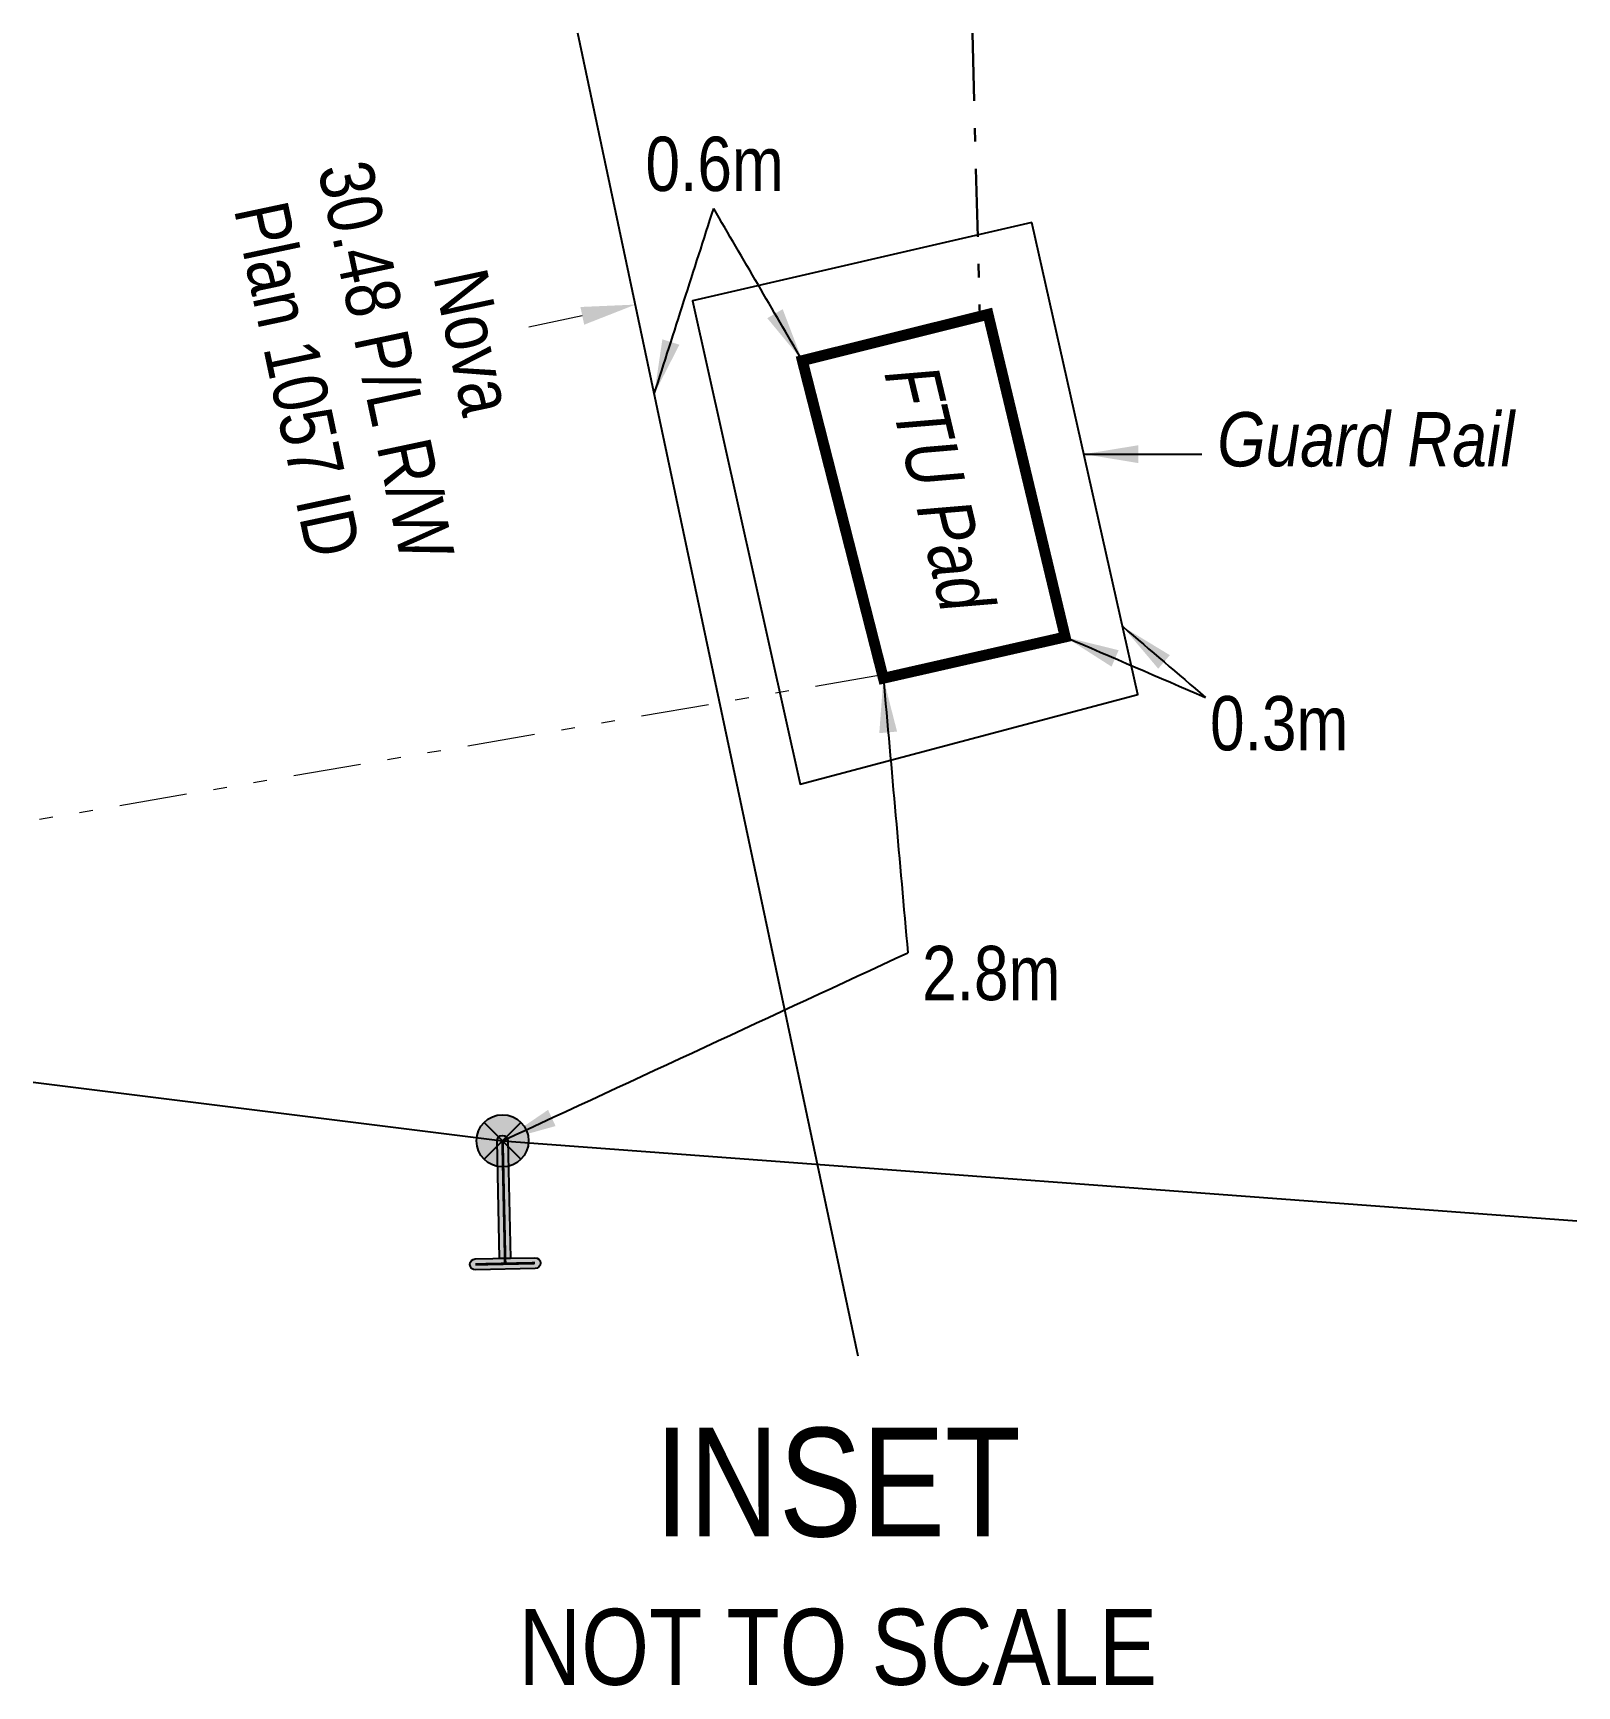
# Model space of a CAD drawing. Extents: x 671801 to 676935, y 5694741 to 5698835.
# Drawn here: x 675676.2 to 675960.5, y 5695273.5 to 5695577.8 of the extents above; entities that cross this region are included whole.
import ezdxf
from ezdxf.enums import TextEntityAlignment as Align

# ---------------------------------------------------------------- set-up
doc = ezdxf.new("R2010")
doc.units = 0
doc.header["$LTSCALE"] = 5
for name, pattern in [('CENTERLINEX3', [5, 2.5, -1, 0.5, -1]), ('CENTERLINEX33', [6.5, 2.5, -1, 0.5, -1, 0.5, -1]), ('POWERLINE5', [7.799999999999997, 2.399999999999999, -0.6, 0.6, -0.6, 0.6, -0.6, 2.399999999999999])]:
    doc.linetypes.add(name, pattern=pattern)
for name, color, linetype in [('AS-FENCE-DASH', 48, 'foc-FENCE-DASH'), ('AS-POWER-EXISTING', 72, 'POWERLINE5'), ('AS-POWER-EXISTING-ANC', 72, 'Continuous'), ('AS-POWER-OH-ATCO PIPELINES', 241, 'foc-OHPOWER'), ('DETAIL-T', 7, 'Continuous'), ('F-RW', 190, 'Continuous')]:
    doc.layers.add(name, color=color, linetype=linetype)
for name, color, linetype, lineweight in [('AS-GENERAL', 48, 'Continuous', 18), ('EXISTING PIPE (EXIST OR HP)', 240, 'CENTERLINEX33', 20), ('F-RW-T', 190, 'Continuous', 9), ('T-TEXT', 48, 'Continuous', 18), ('T-TIE-T', 201, 'Continuous', 18)]:
    doc.layers.add(name, color=color, linetype=linetype, lineweight=lineweight)
doc.layers.add('EXISTING PIPE IP', color=7, linetype='CENTERLINEX3', lineweight=30, true_color=0x3800e0)
doc.styles.add('80CG', font='ARIALN.TTF', dxfattribs={"height": 10})
doc.styles.add('80L', font='ARIALN.TTF', dxfattribs={"height": 10})
doc.styles.add('80LS', font='ARIALNI.TTF', dxfattribs={"height": 10})
doc.styles.add('foc-LtypeFont', font='ARIALN.TTF', dxfattribs={"height": 7.349999999999999})
doc.linetypes.add('foc-FENCE-DASH', pattern='A,0.5,-0.5,1,-0.5,1,-0.5,1,-0.5,1,-0.5,["X",foc-LtypeFont,S=0.2,R=0,X=-0.625,Y=-0.75],-0.5', length=7.5)
doc.linetypes.add('foc-OHPOWER', pattern='A,10,-1,["O/P",foc-LtypeFont,S=0.2,R=0,X=-0.5,Y=-0.75],-3.25', length=14.25)
doc.dimstyles.new('Compass 5 000', dxfattribs={"dimscale": 5, "dimtxt": 9, "dimasz": 2, "dimexe": 0.2, "dimexo": 0.0625, "dimgap": 0.5, "dimtad": 0, "dimtih": 1, "dimtoh": 1, "dimzin": 0, "dimdsep": 46, "dimtxsty": '80CG', "dimcen": 0.1, "dimse1": 1, "dimse2": 1, "dimclrd": 256, "dimclrt": 256, "dimaunit": 1, "dimadec": 4, "dimazin": 0, "dimtfac": 0.06, "dimtofl": 0, "dimtmove": 0, "dimatfit": 1, "dimfxl": 0.2, "dimtolj": 1, "dimtzin": 0, "dimlwd": -1, "dimarcsym": 0})

# ---------------------------------------------------------------- blocks, each defined once
blk = doc.blocks.new('POWERPOLE')
h = blk.add_hatch(color=255)
edge = h.paths.add_edge_path()
edge.add_arc((0, 0), 0.9600000000000002, 0, 360)
at = {"linetype": 'Continuous'}
for p, q in [((0.678822509938982, -0.678822509938982), (-0.678822509938982, 0.678822509938982)), ((-0.678822509938982, -0.678822509938982), (0.678822509938982, 0.678822509938982))]:
    blk.add_line(p, q, dxfattribs=at)
blk.add_circle((0, 0), 0.9600000000000002, dxfattribs=at)
blk = doc.blocks.new('*U657')
h = blk.add_hatch(color=255)
h.dxf.hatch_style = 1
edge = h.paths.add_edge_path()
edge.add_arc((-0.09793478385545287, 4.52790973763913), 0.2, 1.2390651173507763, 181.2390651173508, ccw=False)
edge.add_line((0.1020184505919068, 4.532234553709118), (0.1956284183773708, 0.2042780505173489))
edge.add_line((0.1956284183773708, 0.2042780505173485), (-0.2042780505173485, 0.1956284183773708))
edge.add_line((-0.2042780505173485, 0.1956284183773708), (-0.2978880183028125, 4.523584921569141))
h = blk.add_hatch(color=255)
h.dxf.hatch_style = 1
edge = h.paths.add_edge_path()
edge.add_arc((-1.099742789460478, -0.0237864883849388), 0.2, 91.23906511735078, 271.2390651173508, ccw=False)
edge.add_line((-1.104067605530467, 0.1761667460624209), (0.1956284183773709, 0.2042780505173485))
edge.add_line((0.1956284183773708, 0.2042780505173485), (1.095417973390489, 0.2237397228322985))
edge.add_arc((1.099742789460478, 0.0237864883849388), 0.2, -88.76093488264922, 91.23906511735078, ccw=False)
edge.add_line((1.104067605530467, -0.1761667460624209), (-1.095417973390489, -0.2237397228322985))
at = {"color": 255, "flags": 128}
blk.add_lwpolyline([(-0.2978880183028125, 4.523584921569141, -0.9999999999999999), (0.1020184505919068, 4.532234553709118), (0.1956284183773708, 0.2042780505173485), (-0.2042780505173485, 0.1956284183773708)], format="xyb", close=True, dxfattribs=at)
at = {"color": 72, "const_width": 0.1, "flags": 128}
for points in [[(-0.09793478385545286, 4.52790973763913), (0, 0)], [(-1.099742789460478, -0.02378648838493879), (1.099742789460478, 0.02378648838493879)]]:
    blk.add_lwpolyline(points, dxfattribs=at)
at = {"color": 255}
blk.add_lwpolyline([(-1.095417973390489, -0.2237397228322985, -0.9999999999999999), (-1.104067605530467, 0.1761667460624209), (0.1956284183773708, 0.2042780505173485), (1.095417973390489, 0.2237397228322985, -0.9999999999999999), (1.104067605530467, -0.1761667460624209)], format="xyb", close=True, dxfattribs=at)

msp = doc.modelspace()

# ---------------------------------------------------------------- linework, layer by layer
at = {"layer": 'AS-FENCE-DASH', "flags": 128}
msp.add_lwpolyline([(675860.1410198921, 5695542.912434204), (675797.6610198969, 5695528.472434049), (675817.4610199007, 5695439.472434183), (675879.6610199107, 5695456.032434038)], close=True, dxfattribs=at)
at = {"layer": 'AS-GENERAL', "const_width": 1.9995446, "flags": 128}
msp.add_lwpolyline([(675817.8610198894, 5695517.472434195), (675832.7810198942, 5695458.992434178), (675866.2610198952, 5695466.592434058), (675852.0610198989, 5695525.992434041)], close=True, dxfattribs=at)
at = {"layer": 'AS-POWER-OH-ATCO PIPELINES', "flags": 128}
msp.add_lwpolyline([(675676.2144458533, 5695384.636806739), (675762.6610198991, 5695373.832434209), (675960.4878575479, 5695359.117548488)], dxfattribs=at)
at = {"layer": 'EXISTING PIPE (EXIST OR HP)', "flags": 128}
msp.add_lwpolyline([(675832.6240788412, 5695459.607575785), (675676.2144458531, 5695432.76964584)], dxfattribs=at)
at = {"layer": 'EXISTING PIPE IP', "flags": 128}
msp.add_lwpolyline([(675849.1868610312, 5695577.775434593), (675850.5205943448, 5695525.60867891)], dxfattribs=at)
at = {"layer": 'F-RW', "flags": 128}
msp.add_lwpolyline([(675828.169189679, 5695334.175126858), (675776.530178155, 5695577.775434593)], dxfattribs=at)
at = {"layer": 'F-RW-T'}
msp.add_line((675777.346661076, 5695525.712800338), (675767.5155559537, 5695523.628777721), dxfattribs=at)
msp.add_solid([(675777.001115794, 5695527.342865177), (675777.6922063581, 5695524.082735498), (675787.127050111, 5695527.786072029)], dxfattribs=at)

# ---------------------------------------------------------------- block references
at = {"layer": 'AS-POWER-EXISTING', "xscale": 4.998861499999999, "yscale": 4.998861499999999, "zscale": 4.998861499999999}
msp.add_blockref('POWERPOLE', (675762.6610198991, 5695373.832434209), dxfattribs=at)
at = {"layer": 'AS-POWER-EXISTING-ANC', "xscale": 4.998861499999999, "yscale": 4.998861499999999, "zscale": 4.998861499999999}
msp.add_blockref('*U657', (675763.1505823196, 5695351.198040546), dxfattribs=at)

# ---------------------------------------------------------------- texts
at = {"layer": 'DETAIL-T', "color": 3, "insert": (675824.3802866861, 5695297.238482132), "char_height": 19.995446, "width": 116.9482624965621, "attachment_point": 5, "style": '80CG'}
msp.add_mtext('INSET\\P{\\H0.7x;NOT TO SCALE}', dxfattribs=at)
at = {"layer": 'F-RW-T', "insert": (675741.1591702482, 5695517.456628278), "char_height": 9.997722999999999, "attachment_point": 5, "rotation": 281.9685289103085, "style": '80CG'}
msp.add_mtext('\\A1;Nova\\P30.48 P/L R/W\\PPlan 1057 ID', dxfattribs=at)
at = {"layer": 'T-TEXT', "insert": (675847.9604519524, 5695495.169297404), "char_height": 9.997715100058866, "width": 46.48091875775389, "attachment_point": 2, "rotation": 283.4446480243745, "style": '80LS'}
msp.add_mtext('FTU Pad', dxfattribs=at)
at = {"layer": 'T-TEXT', "insert": (675921.623825689, 5695507.98965149), "char_height": 9.997715100058866, "width": 55.3261005345454, "attachment_point": 2, "style": '80LS'}
msp.add_mtext('Guard Rail', dxfattribs=at)
at = {"layer": 'T-TIE-T', "style": '80L'}
for s, p in [('0.6m', (675801.7096618147, 5695553.697174367)), ('0.3m', (675905.6615773181, 5695450.719051438)), ('2.8m', (675852.6377453089, 5695404.728227253))]:
    msp.add_text(s, height=9.997722999999999, dxfattribs=at).set_placement(p, align=Align.MIDDLE)

# ---------------------------------------------------------------- leaders
at = {"layer": 'T-TEXT', "path_type": 1}
msp.add_leader([(675869.7263586951, 5695500.249819655), (675891.4358634711, 5695500.249819655)], dimstyle='Compass 5 000', override={"dimgap": 0.5, "dimtad": 0}, dxfattribs=at)
at = {"layer": 'T-TIE-T', "path_type": 1}
for points in [[(675790.6066754351, 5695511.371392997), (675801.5351488406, 5695545.47737274)], [(675817.8610198894, 5695517.472434195), (675801.5351488406, 5695545.47737274)], [(675832.7810198942, 5695458.992434178), (675837.2799745504, 5695408.45524564)], [(675762.6610198991, 5695373.832434209), (675837.2799745504, 5695408.45524564)]]:
    msp.add_leader(points, dimstyle='Compass 5 000', override={"dimgap": 0.5, "dimtad": 0}, dxfattribs=at)
for points in [[(675866.2610198952, 5695466.592434058), (675892.0814650386, 5695455.479875232)], [(675876.8598136697, 5695468.500097893), (675892.0814650386, 5695455.479875232)]]:
    msp.add_leader(points, dimstyle='Compass 5 000', dxfattribs=at)

doc.saveas('drawing.dxf')
